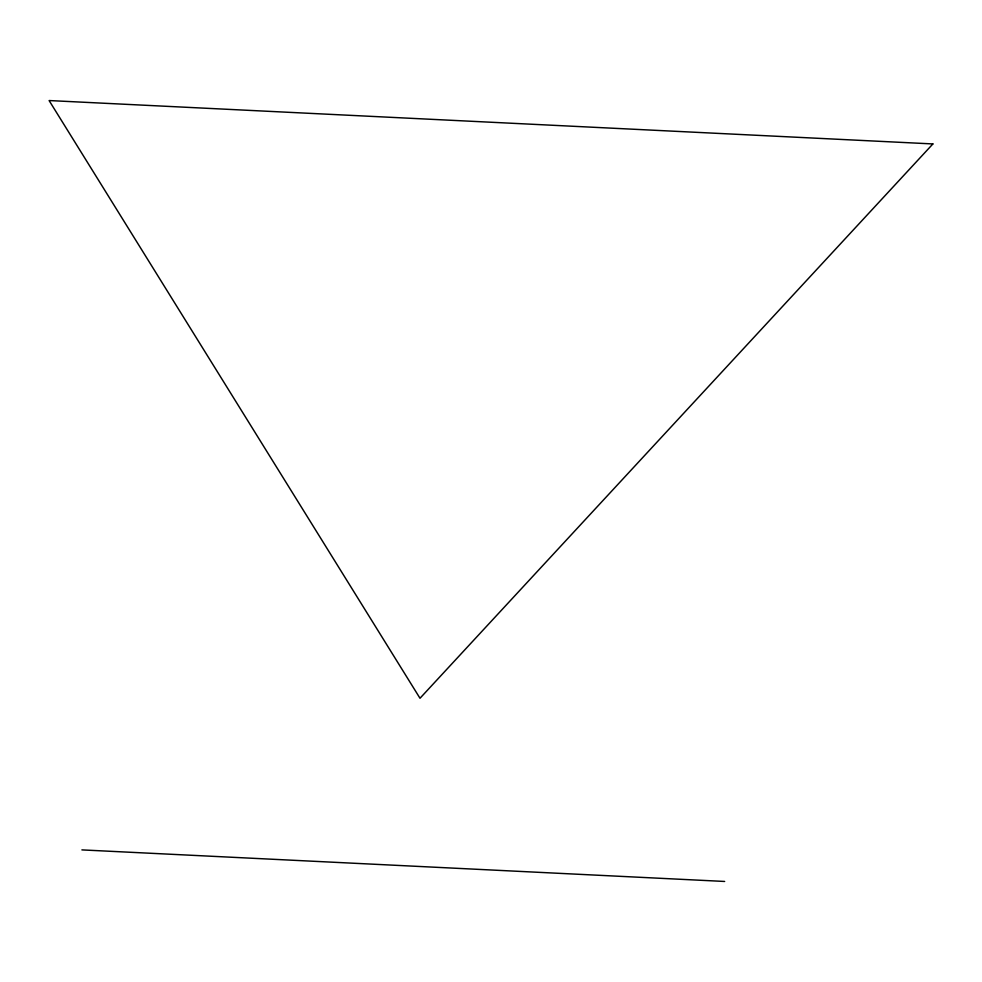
<?xml version="1.0" encoding="UTF-8"?>
<svg xmlns="http://www.w3.org/2000/svg" width="982" height="982" viewBox="0 0 982 982"><rect width="100%" height="100%" fill="white"/><g stroke="black" fill="none" stroke-linecap="round" stroke-linejoin="round"><path stroke-width="1.47" d="M81.899 849.896L724.655 881.455M932.9 143.937L420.001 698.263L49.1 100.545L932.9 143.937"/></g></svg>
